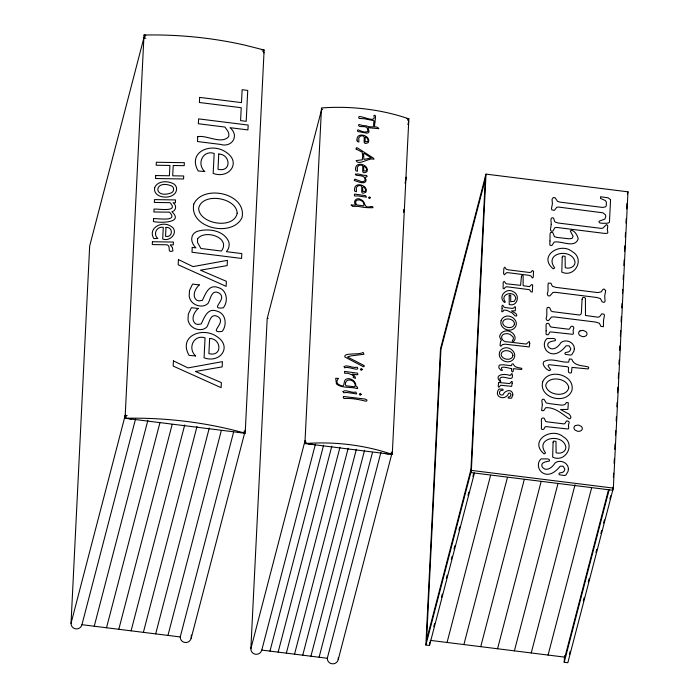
<?xml version="1.0" encoding="UTF-8"?>
<svg xmlns="http://www.w3.org/2000/svg" width="699" height="699" viewBox="0 0 699 699"><rect width="100%" height="100%" fill="white"/><g stroke="black" fill="none" stroke-linecap="round" stroke-linejoin="round"><path stroke-width="1.05" d="M135.589 418.788L81.949 624.696C80.21 630.996 71.053 629.956 71.027 623.333L89.673 246.004L143.854 37.991A5.994 4.762 14.6 0 1 145.217 36.601M125.069 418.264L144.003 35.037A254.611 152.565 2.8 0 1 244.947 45.147L264.126 50.022L245.192 433.24A254.611 152.565 2.8 0 0 125.069 418.264L245.192 433.24M233.597 432.096L180.237 636.946C180.255 643.578 189.42 644.609 191.159 638.309L191.316 635.041M315.415 444.18L261.784 650.087C260.045 656.387 250.88 655.347 250.862 648.724L267.175 318.561L321.357 110.547A5.994 4.762 14.6 0 1 322.72 109.158M304.904 443.559L321.488 107.961A136.401 81.739 2.8 0 1 408.854 118.856L392.27 454.455A136.401 81.739 2.8 0 0 304.904 443.559L392.27 454.455M380.938 452.349L327.307 658.257C327.324 664.88 336.49 665.92 338.229 659.62L338.333 657.436M474.438 473.013L429.518 645.474L425.874 645.02L440.51 348.757L486.006 174.121L627.973 191.823L613.338 488.094L567.841 662.722L564.207 662.268L564.53 655.732M429.518 645.474L429.675 642.206M485.438 176.288L470.803 472.559L612.77 490.261L612.918 487.308M425.874 645.02L471.362 470.392L486.006 174.121M613.399 477.522L613.617 473.171M614.098 463.385L614.307 459.033M614.797 449.247L615.068 443.813M615.496 435.11L615.705 430.759M616.195 420.973L616.404 416.621M616.894 406.835L617.103 402.484M617.593 392.698L617.855 387.255M618.292 378.552L618.554 373.117M618.991 364.415L619.2 360.072M619.681 350.278L619.899 345.926M620.38 336.14L620.651 330.706M621.079 322.003L621.35 316.568M621.778 307.866L621.996 303.515M622.477 293.729L622.695 289.377M623.176 279.591L623.394 275.24M623.875 265.454L624.146 260.011M624.574 251.317L624.845 245.873M625.273 237.179L625.491 232.828M625.972 223.042L626.19 218.691M626.671 208.896L626.942 203.461M405.813 178.979L406.32 177.153L405.071 183.252M71.027 623.333L125.217 415.311L127.201 415.564M94.234 626.225L147.873 420.317M106.519 627.754L159.879 422.904M118.804 629.292L172.164 424.442M131.089 630.821L184.728 424.913M143.382 632.35L197.013 426.451M155.667 633.888L209.298 427.98M167.952 635.417L221.312 430.567M191.159 638.309L244.519 433.459M250.862 648.724L305.044 440.702A5.994 4.762 14.6 0 0 306.249 442.415M269.971 651.101L323.602 445.202M407.901 124.605L408.723 121.434A5.994 4.762 14.6 0 0 407.517 119.73M278.158 652.123L331.798 446.215M286.354 653.146L339.985 447.238M294.541 654.168L348.181 448.26M302.737 655.19L356.368 449.282M310.924 656.212L364.555 450.305M319.111 657.235L372.471 452.384M338.229 659.62L392.41 451.598A5.994 4.762 14.6 0 1 391.047 452.987M485.289 179.232L440.929 349.535L426.582 639.908L470.943 469.606M433.782 626.697L434.603 623.552M441.445 597.278L442.266 594.124M446.373 578.361L447.194 575.207M451.301 559.445L452.122 556.29M454.035 548.942L454.857 545.788M458.963 530.025L459.785 526.871M467.998 495.346L468.819 492.192M472.926 476.43L473.747 473.275M447.063 642.46L490.602 475.311M463.9 644.557L507.439 477.417M480.737 646.662L524.276 479.514M497.566 648.759L541.105 481.611M627.405 193.99L627.973 191.823M514.403 650.856L557.942 483.708M531.24 652.953L575.059 484.756M548.077 655.059L591.616 487.911M608.453 490.008L564.914 657.156L430.226 640.363M564.207 662.268L609.126 489.807M569.379 654.456L570.201 651.302M583.342 600.843L584.163 597.689M588.27 581.918L589.091 578.763M595.941 552.49L596.763 549.335M600.869 533.564L601.69 530.41M603.604 523.053L604.425 519.899M609.904 498.876L610.725 495.722M403.681 212.313L403.742 209.578M267.603 318.412L268.233 318.316M144.003 35.037L145.82 35.265M261.4 49.681L264.126 50.022M143.854 37.991L145.838 38.235M406.713 118.585L408.854 118.856M471.362 470.392L613.338 488.094M81.949 624.696L180.237 636.946M261.784 650.087L327.307 658.257M262.78 51.254A5.994 4.762 14.6 0 1 263.986 52.967M245.34 430.296A5.994 4.762 14.6 0 1 243.986 431.685M242.011 432.48A5.994 4.762 14.6 0 1 237.494 431.912M131.683 418.998A5.994 4.762 14.6 0 1 128.284 418.299M126.423 417.023A5.994 4.762 14.6 0 1 125.217 415.311M312.636 444.249A5.994 4.762 14.6 0 1 311.518 444.381L309.211 444.101A5.994 4.762 14.6 0 1 308.119 443.69M389.081 453.782A5.994 4.762 14.6 0 1 387.962 453.913L385.656 453.625A5.994 4.762 14.6 0 1 384.564 453.223M362.624 187.559L362.772 191.491L365.149 191.316C367.176 189.945 362.833 185.017 362.624 187.559M363.629 167.087L363.768 171.019L366.145 170.853C368.181 169.473 363.838 164.553 363.629 167.087M365.053 137.834L365.201 141.766L367.578 141.6C369.596 140.202 365.306 135.361 365.053 137.834M354.576 189.805L354.9 191.316L356.481 191.709L356.324 187.612L357.888 185.908C366.337 183.068 357.075 196.637 365.839 192.286C369.203 185.506 353.974 180.613 354.576 189.805M355.581 169.341L355.905 170.853L357.486 171.238L357.32 167.148L358.893 165.445C367.316 162.614 358.098 176.139 366.844 171.814C370.199 165.034 354.97 160.15 355.581 169.341M357.006 140.088L357.338 141.6L358.919 141.984L358.753 137.895L360.317 136.191C368.749 133.36 359.531 146.886 368.277 142.561C371.632 135.781 356.403 130.896 357.006 140.088M374.9 122.115L374.533 126.073L373.537 125.488L373.921 120.691L364.345 118.743L359.068 118.437C355.756 112.251 375.092 123.976 374.166 117.013L373.921 115.492C376.813 113.71 374.987 120.333 374.9 122.115M338.202 378.386L336.822 381.444L337.381 383.55C348.618 391.326 339.863 377.801 349.378 378.727C352.226 379.129 354.882 381.313 355.669 384.083C355.162 387.054 357.871 386.451 357.705 388.225L357.32 388.574C350.583 386.53 342.134 388.557 336.455 383.969L335.686 378.273L338.202 378.386M343.069 391.536L343.593 392.742L346.949 392.48L356.735 393.921L355.861 392.06C352.025 393.485 345.061 389.002 343.069 391.536M344.144 366.669L344.668 367.875C347.499 365.743 360.09 372.139 357.381 367.386L356.936 367.193C353.1 368.618 346.136 364.127 344.144 366.669M353.266 377.477L355.511 378.395L354.83 376.237L352.252 374.096L357.399 374.795L357.967 374.218L357.399 373.152L344.485 371.396L344.668 373.257L347.822 373.249L352.479 375.014L353.738 376.691L353.266 377.477M361.226 394.367L360.221 395.241L359.269 394.271L360.3 393.354L361.226 394.367M362.3 369.491L361.287 370.374L360.343 369.395L361.374 368.487L362.3 369.491M363.864 365.446L364.196 366.433L363.532 366.8L344.825 356.971C343.532 352.191 359.199 355.38 363.122 352.366L363.934 354.271L351.003 355.861L347.473 356.971L363.864 365.446M152.417 241.74L152.277 244.571L167.201 244.799C171.456 246.773 166.414 253.187 172.88 250.976L172.452 247.586L170.172 244.851L173.291 244.895L173.431 242.064L152.417 241.74M153.562 218.7L153.422 221.531C157.991 222.832 184.763 223.663 171.884 211.718C176.419 210.932 176.812 204.816 173.046 202.727L175.379 202.762L175.519 199.931L154.505 199.608L154.365 202.439L170.049 202.675C179.599 212.898 157.013 208.442 154.033 209.15L153.894 211.98L169.525 212.164C179.215 222.404 156.602 218.044 153.562 218.7M155.694 175.554L155.545 178.533L183.557 178.97L183.697 175.982L172.714 175.816L173.221 165.497L184.213 165.672L184.361 162.692L156.349 162.255L156.2 165.244L169.918 165.453L169.403 175.764L155.694 175.554M157.721 238.473L153.859 238.586C147.454 228.337 161.652 220.709 170.128 225.821C179.783 230.286 171.255 242.282 162.701 239.032L163.278 227.376C156.794 226.03 152.705 234.095 157.721 238.473M165.986 227.42L165.549 236.323C173.002 238.009 173.439 226.712 165.986 227.42M173.422 360.894L173.169 366.084L221.12 387.665L221.373 382.606L195.405 371.475L222.151 366.896L222.404 361.654L188.022 367.91L173.422 360.894M178.428 259.6L178.175 264.781L226.127 286.363L226.38 281.313L200.412 270.181L227.149 265.594L227.411 260.36L193.02 266.607L178.428 259.6M192.242 247.402L191.998 252.252L241.583 258.438L241.819 253.588L226.397 251.666A16.374 13.01 14.6 0 0 228.957 242.378C224.466 230.189 207.804 227.891 196.812 231.518A11.568 9.192 14.6 0 0 192.094 236.437C190.74 240.648 192.95 244.903 195.877 247.857L192.242 247.402M197.712 136.689L197.476 141.539L220.569 144.422C231.998 147.9 239.74 135.589 229.988 127.681L247.927 129.918L248.171 125.069L198.595 118.882L198.35 123.74L224.921 127.052L227.848 131.194A10.345 8.222 14.6 0 1 228.617 136.689C221.487 144.763 206.659 134.767 197.712 136.689M199.652 97.388L199.398 102.5L241.234 107.716L240.596 120.621L246.205 121.32L247.734 90.407L242.125 89.708L241.487 102.613L199.652 97.388M195.633 355.931L189.088 355.398C177.939 336.105 202.308 326.512 216.655 336.42C232.776 346.529 220.124 363.76 204.064 357.809L205.052 337.844C193.632 334.148 187.315 348.443 195.633 355.931M204.746 171.526L198.193 170.993C187.052 151.7 211.421 142.107 225.768 152.015C241.889 162.124 229.237 179.355 213.178 173.404L214.165 153.43C202.745 149.743 196.419 164.038 204.746 171.526M198.132 308.495C194.147 311.999 190.443 319.478 195.458 323.759L197.922 324.467L201.19 323.925C204.44 317.529 207.498 307.35 217.144 311.186C225.882 313.449 227.341 325.009 222.168 331.405C206.817 333.449 227.752 322.527 217.59 316.455C210.224 312.733 209.49 322.711 206.895 326.922C202.631 331.44 194.724 329.902 190.783 325.647A13.753 10.931 14.6 0 1 188.014 319.583L188.319 314.096L191.412 307.665L198.132 308.495M199.302 284.912C195.309 288.416 191.605 295.895 196.62 300.168L199.093 300.885L202.352 300.343C205.602 293.947 208.669 283.759 218.306 287.604C227.044 289.867 228.503 301.426 223.331 307.822C207.979 309.867 228.914 298.936 218.752 292.872C211.386 289.141 210.661 299.128 208.066 303.34C203.802 307.848 195.886 306.319 191.945 302.064A13.753 10.931 14.6 0 1 189.184 295.992L189.49 290.513L192.575 284.074L199.302 284.912M209.639 338.412L208.887 353.659C222.518 357.067 221.723 338.814 209.639 338.412M218.752 154.007L218.001 169.254C231.631 172.662 230.836 154.409 218.752 154.007M351.204 205.043L352.663 206.397L358.115 206.354C363.524 207.498 367.491 207.865 373.048 207.69L372.48 206.555L370.916 206.555C362.746 208.695 366.573 201.994 361.016 199.652C357.006 196.568 352.2 201.373 355.852 205.06L351.204 205.043M356.097 149.018L362.187 152.164L362.676 156.078L362.318 159.818L356.132 160.569C358.43 166.013 368.67 157.729 373.406 159.092L374.087 159.075L373.301 158.061L357.172 147.734L356.56 147.716L356.097 149.018M354.323 194.977L354.769 196.061L357.713 195.886L366.529 197.17L365.533 195.65L354.699 194.086L354.323 194.977M357.399 130.608L357.949 131.526L366.783 133.151L368.242 132.819L369.089 131.735L368.024 127.69L378.893 128.695C377.154 125.051 369.719 128.249 366.293 125.794L362.816 125.628L359.033 124.466L358.465 125.252C358.814 128.135 366.355 124.911 367.394 128.476L367.945 131.298C364.922 133.238 360.92 130.931 357.914 129.778L357.399 130.608M355.546 174.217L356.053 175.239C359.592 175.755 366.346 175.327 364.939 180.761L363.096 181.688L361.523 181.609L354.83 179.136L354.201 180.456C357.434 181.399 366.267 185.707 366.093 179.503C362.702 175.493 369.116 178.149 366.486 175.388C362.999 175.947 358.386 173.099 355.546 174.217M364.092 203.662L363.655 205.873L356.735 204.929L355.669 203.025L355.922 201.015C358.395 198.359 362.982 200.709 364.092 203.662M370.217 197.791L369.325 198.551L368.504 197.668L369.413 196.873L370.217 197.791M509.213 295.712L509.213 304.511C517.382 307.097 520.572 294.786 513.258 291.701C506.364 287.114 497.356 296.944 504.582 302.501L505.333 301.951C499.138 293.912 514.779 289.709 515.792 298.543L514.289 301.339L510.742 301.758L510.698 295.205L509.466 295.048L509.213 295.712M511.642 368.784L511.546 370.846L512.376 371.982L513.18 371.37L513.416 368.714L521.681 369.483L521.777 368.329C518.789 367.587 514.281 367.744 513.337 364.013L512.079 363.917L511.301 365.726L503.455 364.747L499.881 364.957L498.955 365.664L498.876 367.884L500.868 370.339L502.494 370.304C497.601 364.651 509.938 368.294 511.642 368.784M521.41 276.655L520.615 285.332L506.172 283.768L504.128 281.33L503.184 282.405L503.105 288.538L504.215 288.853L505.167 287.254L506.924 286.765L529.527 289.683L531.013 291.867L532.297 292.025L532.655 284.869L531.537 284.642L529.536 286.616L523.132 285.725L523.14 275.764L521.716 275.502L521.41 276.655M553.084 442.214L552.647 457.12C565.561 463.28 576.063 444.048 563.28 436.796C551.572 426.582 528.339 440.92 544.119 453.913L545.587 452.969C534.001 437.338 563.551 432.594 565.91 447.316C565.884 452.192 560.056 454.123 556.116 452.777L555.967 441.375L553.556 441.06L553.084 442.214M562.223 257.171L561.786 272.077C574.7 278.237 585.212 259.006 572.429 251.754C560.712 241.539 537.479 255.878 553.259 268.87L554.726 267.927C543.14 252.295 572.691 247.551 575.059 262.274C575.024 267.149 569.196 269.08 565.255 267.734L565.107 256.332L562.695 256.017L562.223 257.171M568.54 367.473L568.357 371.064L568.724 372.453L570 373.065L571.135 372.89L571.555 372.017L571.983 367.394L588.095 368.95L588.811 367.726L588.261 366.949C582.608 365.42 574.01 366.093 571.782 359.207L569.344 359.006L568.663 362.108L567.841 362.143C560.109 362.519 550.961 357.372 543.787 361.715L543.114 363.637C543.752 366.722 546.286 369.255 549.03 370.653L550.733 369.885L548.374 366.486L548.068 365.394L549.047 364.686L567.492 366.757L568.54 367.473M582.049 299.635L581.428 312.27L581.166 313.886L579.707 315.048L552.446 311.632L551.179 311.003L549.746 307.857L548.444 307.333L547.116 307.682C546.164 311.107 547.675 314.821 546.076 318.263L546.531 319.854L547.588 320.588L548.689 320.439L551.502 317.058L553.949 316.874L595.635 322.064L599.358 323.2L600.904 326.372L603.412 326.686L603.508 320.518L604.443 315.319L604.032 314.235L601.848 313.799L599.602 316.717L597.977 317.197L585.491 315.476L585.413 298.123L584.067 297.363L582.625 297.634L582.049 299.635M610.559 199.722L609.458 222.064L608.707 222.859L606.549 223.296L601.271 223.243L599.471 222.728L598.903 221.801L599.296 221.102L604.862 219.11L605.762 216.673L605.526 214.951L603.036 212.837L558.484 207.061L556.78 207.262L554.403 210.338L551.922 209.918L551.45 208.669L552.42 203.767L552.035 199.337L553.372 197.494L555.128 197.782L557.531 201.373L560.013 202.125L602.582 207.437L605.517 206.86L606.295 205.777L606.339 202.028L605.273 200.508L600.485 198.385L600.563 196.76L608.191 197.834L610.559 199.722M345.524 382.781L345.358 384.599L346.084 385.769L354.244 386.792L355.241 385.865C355.835 380.789 347.289 377.207 345.524 382.781M549.973 241.024L549.781 244.956L550.891 245.515L551.992 245.384L554.185 242.064C561.708 240.578 574.753 248.792 578.213 238.866C577.453 235.371 575.242 231.36 571.651 230.198L570.279 230.95L573.136 236.306L572.009 238.394L569.082 238.813L556.806 237.398L554.473 236.629L552.839 232.741L551.869 232.33L550.541 232.627L550.043 233.955L549.973 241.024M551.24 224.37L550.471 229.429L550.725 230.705L551.677 231.238L552.9 231.072L554.901 227.647L556.806 227.446L604.609 233.414L607.3 233.352L607.868 232.391L607.291 229.447L607.754 226.485L607.466 225.165L606.426 224.606L602.957 228.11L601.14 228.381L558.265 223.033L555.504 222.212L554.587 221.356L553.599 218.167L552.507 217.738L551.389 218.105L550.952 219.573L551.24 224.37M502.135 308.207L501.742 311.667L502.773 311.719L503.857 309.989L507.151 310.443L512.245 313.021L515.093 315.904L516.509 315.983L516.797 315.162L516.054 313.65L511.467 310.906L515.268 310.81L515.469 306.983L514.543 306.8L513.73 308.049L512.236 308.425L506.041 307.656L504.145 307.254L502.686 305.122L501.865 306.057L502.135 308.207M529.763 343.261L529.222 346.957L504.949 344.17L502.38 344.642L500.895 346.32L500.047 345.446L500.536 341.322C503.131 340.824 498.238 337.154 499.977 335.188C500.895 332.628 503.603 331.073 506.225 330.898C511.511 330.085 518.151 336.909 513.616 341.496L512.21 341.103L513.188 339.198A4.281 3.399 14.6 0 0 512.996 336.831L509.929 334.288L507.736 333.72A7.366 5.854 14.6 0 0 502.782 334.734C499.505 337.512 503.533 342.493 507.247 341.811L526.216 344.057L529.283 341.462L529.763 343.261M501.096 320.71C498.946 328.198 509.859 333.388 514.779 327.77C519.986 321.575 510.899 313.414 504.512 316.83A9.27 7.366 14.6 0 0 501.567 319.565L501.096 320.71M499.532 352.418C497.382 359.915 508.287 365.105 513.206 359.487C518.422 353.292 509.335 345.131 502.948 348.539A9.27 7.366 14.6 0 0 499.995 351.282L499.532 352.418M512.856 394.856L511.537 398.229L508.269 398.098L508.225 397.093L510.034 396.604L511.056 394.83L510.156 393.144L508.654 393.17C505.482 401.637 493.04 397.032 498.92 389.098L502.275 389.081L503.027 389.36L503 390.33C498.081 389.465 498.439 396.473 502.992 394.839C504.765 390.138 512.559 388.294 512.856 394.856M154.706 187.533C152.242 200.115 177.913 200.325 176.506 187.917A8.388 6.702 -2.6 0 0 173.964 184.029C168.197 180.595 157.756 180.464 154.706 187.533M193.798 204.073C188.747 228.346 232.61 237.861 242.02 217.564C247.131 193.265 203.164 183.793 193.798 204.073M533.564 271.361L533.223 277.328L532.385 278.019L530.847 275.904L529.012 275.301L507.623 272.636L506.469 272.767L504.346 274.821L503.577 273.492L503.874 268.276L504.827 267.201L506.225 269.229L508.007 269.805L529.484 272.488L531.257 272.06L532.227 270.513L533.564 271.361M546.137 330.845L546.059 334.271L547.037 334.812L548.383 334.62L549.79 332.182L550.742 331.903L572.761 334.314L573.416 333.589L573.119 330.531L573.853 327.866L573.442 326.809L572.271 326.241L571.17 326.354L569.484 328.932L568.619 329.22L551.546 327.115L550.34 326.651L548.907 323.646L548.016 323.279L546.627 323.585L546.041 324.659L546.137 330.845M541.463 425.534L541.384 428.968L542.363 429.509L543.708 429.317L545.115 426.871L546.068 426.6L568.077 429.003L568.733 428.277L568.444 425.219L569.178 422.554L568.759 421.506L567.597 420.938L566.496 421.043L564.801 423.629L563.944 423.909L546.871 421.803L545.666 421.34L544.233 418.343L543.333 417.967L541.943 418.273L541.367 419.348L541.463 425.534M512.35 375.319C513.555 382.117 504.023 375.328 500.606 377.67A2.717 2.158 14.6 0 0 500.344 380.361L500.807 381.462L500.292 381.733C493.171 374.297 504.783 373.292 510.13 375.52L511.895 373.502L512.35 375.319M514.481 323.873C513.573 329.762 502.756 328.102 502.677 322.536C503.638 316.839 514.447 318.36 514.481 323.873M512.909 355.59C512.009 361.479 501.192 359.81 501.113 354.244C502.074 348.556 512.874 350.068 512.909 355.59M173.562 189.481L173.387 190.521A4.762 3.801 -2.6 0 1 171.412 192.845C152.644 199.669 153.911 178.612 171.753 186.039A4.797 3.836 -2.6 0 1 173.492 188.442L173.562 189.481M542.337 404.546L541.611 410.558L543.63 410.689L545.718 407.692C555.128 407.106 562.249 414.105 569.309 418.832L570.419 418.465L570.969 417.032L569.502 414.376L560.537 409.492L567.938 409.422L568.296 402.764L566.496 402.414L564.923 404.581L562.013 405.193L549.947 403.69L546.242 402.939L544.233 399.575L543.385 399.199L542.284 399.557L541.804 400.798L542.337 404.546M237.179 213.239C233.947 229.779 199.302 224.265 198.656 208.433C201.924 191.893 236.655 197.354 237.179 213.239M542.634 382.003C538.684 398.028 565.841 405.306 571.826 390.776C575.793 374.979 548.444 367.464 542.634 382.003M574.342 348.836L573.949 351.073L571.791 354.681L570.55 355.075L565.421 354.358L564.827 353.511L565.334 352.619L568.855 351.807L570.166 350.592L570.821 348.749L569.056 345.787L566.138 345.804C562.101 350.776 555.749 356.359 549.038 352.707C543.936 350.155 542.45 342.134 547.125 338.456L553.669 338.508L555.128 339.015L555.565 340.063L555.093 340.701C552.227 341.226 546.391 341.802 547.894 346.136C551.738 352.121 558.352 347.158 560.869 342.676C565.762 338.526 574.561 342.204 574.342 348.836M568.392 469.265L567.999 471.502L565.841 475.11L564.6 475.503L559.471 474.787L558.877 473.939L559.383 473.048L562.905 472.236L564.215 471.021L564.871 469.178L563.106 466.216L560.187 466.233C556.151 471.196 549.798 476.788 543.088 473.136C537.985 470.584 536.5 462.563 541.175 458.885L547.719 458.937L549.178 459.444L549.615 460.492L549.143 461.13C546.277 461.655 540.441 462.231 541.943 466.565C545.788 472.55 552.402 467.587 554.919 463.105C559.812 458.955 568.61 462.633 568.392 469.265M605.657 290.74L604.722 295.93L605.072 301.112L604.626 302.099L603.429 302.291L602.101 301.767L600.415 298.578L596.85 297.486L555.163 292.287L552.909 292.479L549.938 295.843L548.802 296L547.745 295.266L547.291 293.676C548.89 290.234 547.378 286.52 548.331 283.095L550.969 283.252L552.393 286.31L555.888 287.368L597.732 292.584L601.184 291.902L603.062 289.229L604.32 289.098L605.657 290.74M197.616 238.866L197.502 242.457L200.91 248.486L221.426 251.046C231.36 237.311 204.353 229.097 197.616 238.866M568.733 387.866C566.356 398.22 546.574 395.153 545.727 385.228C548.217 375.223 567.972 378.01 568.733 387.866M512.157 383.445L511.651 386.364L500.72 385.245L498.868 387.29L498.195 386.224L498.623 382.493L509.65 383.568L511.712 381.427L512.271 381.733L512.157 383.445M363.585 154.173L363.952 159.468L371.221 157.878L364.808 153.745L363.838 153.457L363.585 154.173M343.506 396.49L343.235 397.67L344.048 398.526C351.204 397.976 359.033 399.513 365.935 401.217L366.826 400.938L366.923 399.95L365.096 399.059L343.506 396.49M580.004 330.889L579.017 331.798A3.888 3.093 14.6 0 0 579.663 335.328L582.372 336.612A4.631 3.678 14.6 0 0 586.61 335.127A3.6 2.857 14.6 0 0 585.884 331.623L583.036 330.339L580.004 330.889M575.321 425.586L574.342 426.486A3.888 3.093 14.6 0 0 574.98 430.025L577.689 431.309A4.631 3.678 14.6 0 0 581.926 429.815A3.6 2.857 14.6 0 0 581.201 426.32L578.361 425.027L575.321 425.586"/></g></svg>
